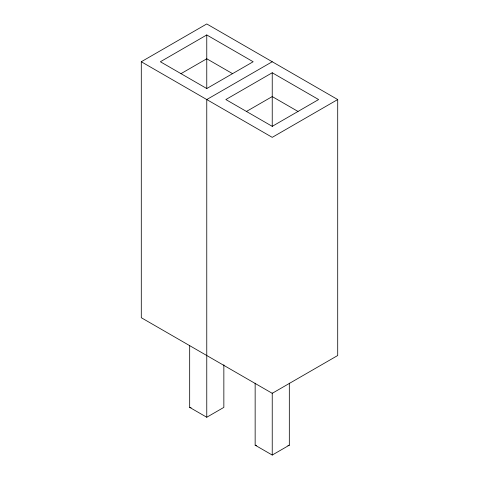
<?xml version="1.0" encoding="UTF-8"?>
<svg xmlns="http://www.w3.org/2000/svg" width="479" height="479" viewBox="0 0 479 479"><rect width="100%" height="100%" fill="white"/><g stroke="black" fill="none" stroke-linecap="round" stroke-linejoin="round"><path stroke-width="0.72" d="M141.293 61.749L206.766 23.95L337.707 99.548L337.707 355.514L272.234 393.313L141.293 317.715L141.293 61.749L272.234 137.347L337.707 99.548M206.766 34.961L160.369 61.749L206.766 88.537L253.163 61.749L206.766 34.961L206.766 88.633M180.99 73.652L206.766 58.773L232.543 73.652M272.234 61.749L206.766 99.548L206.766 417.251L189.678 407.389L189.678 345.365M272.234 72.76L225.837 99.548L272.234 126.336L318.631 99.548L272.234 72.76L272.234 126.432M246.457 111.451L272.234 96.572L298.01 111.451M206.766 417.251L223.849 407.389L223.849 364.794M255.151 383.164L255.151 445.189L272.234 455.05L289.322 445.189L289.322 383.164M287.891 445.548L289.322 445.189M189.678 407.389L191.097 407.749M255.151 445.189L256.564 445.548M272.234 393.025L272.234 455.05"/></g></svg>
